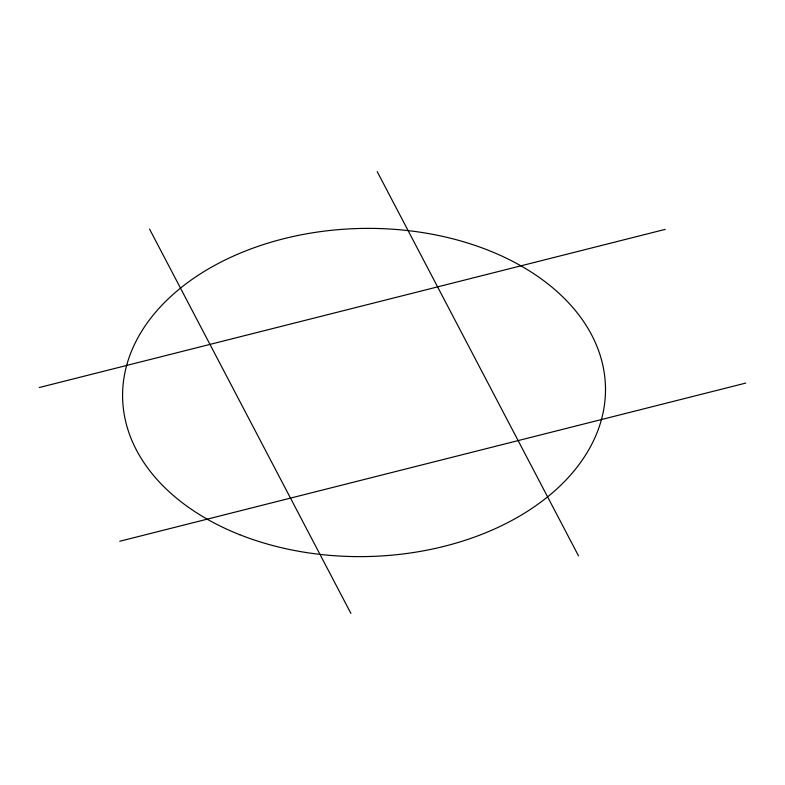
<?xml version="1.0" encoding="UTF-8"?>
<svg xmlns="http://www.w3.org/2000/svg" width="785" height="785" viewBox="0 0 785 785"><rect width="100%" height="100%" fill="white"/><g stroke="black" fill="none" stroke-linecap="round" stroke-linejoin="round"><path stroke-width="1.18" d="M39.25 387.535L665.219 229.377M119.781 541.248L745.75 383.09M377.192 171.601L578.525 555.888M149.572 229.112L350.895 613.399M239.798 534.722A241.486 164.075 -1.3 0 0 605.461 392.333A241.486 164.075 -1.3 0 0 246.882 250.444A241.486 164.075 -1.3 0 0 239.798 534.722"/></g></svg>
